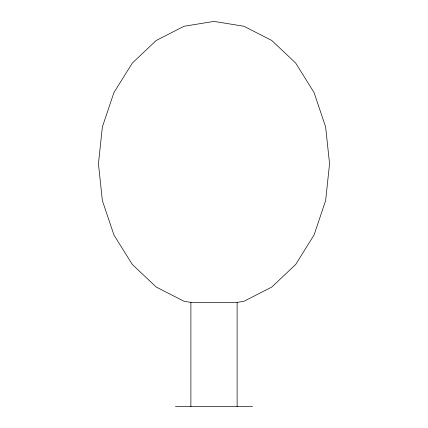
<?xml version="1.0" encoding="UTF-8"?>
<svg xmlns="http://www.w3.org/2000/svg" width="428" height="428" viewBox="0 0 428 428"><rect width="100%" height="100%" fill="white"/><g stroke="black" fill="none" stroke-linecap="round" stroke-linejoin="round"><path stroke-width="0.64" d="M237.112 302.393L243.906 301.291L271.78 287.065L295.716 264.44L314.077 234.956L325.622 200.62L329.56 163.769L325.622 126.923L314.077 92.587L295.716 63.098L271.78 40.473L243.906 26.252L214 21.4L184.094 26.252L156.22 40.473L132.284 63.098L113.923 92.587L102.378 126.923L98.44 163.769L102.378 200.62L113.923 234.956L132.284 264.44L156.22 287.065L184.094 301.291L190.888 302.393L237.112 302.393L237.112 406.6M175.48 406.6L252.52 406.6M190.888 302.393L190.888 406.6"/></g></svg>
